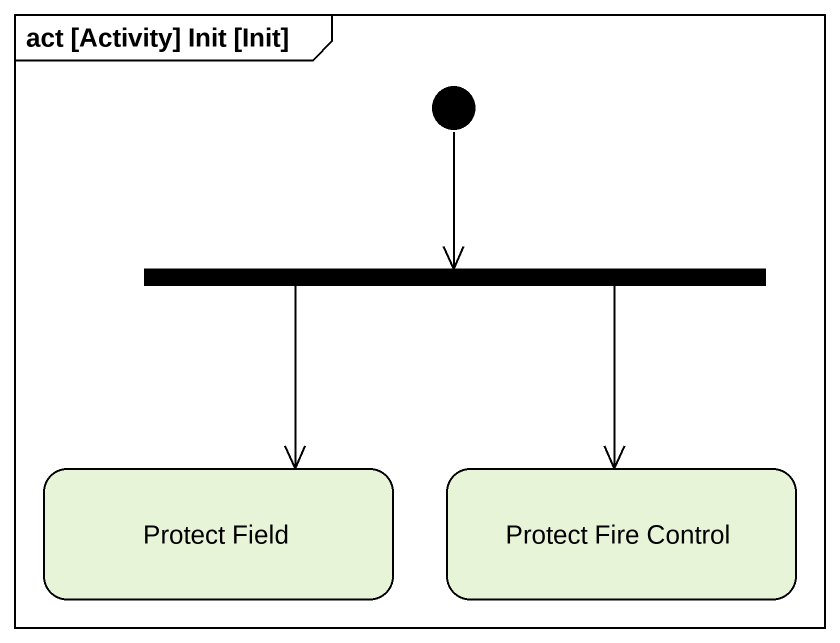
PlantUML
@startuml
mainframe act [Activity] Init [Init]
hide empty description
state fork1 <<fork>>
state "Protect Field" as Protect_Field
state "Protect Fire Control" as Protect_Fire_Control
[*] --> fork1
fork1 --> Protect_Field
fork1 --> Protect_Fire_Control
@enduml
